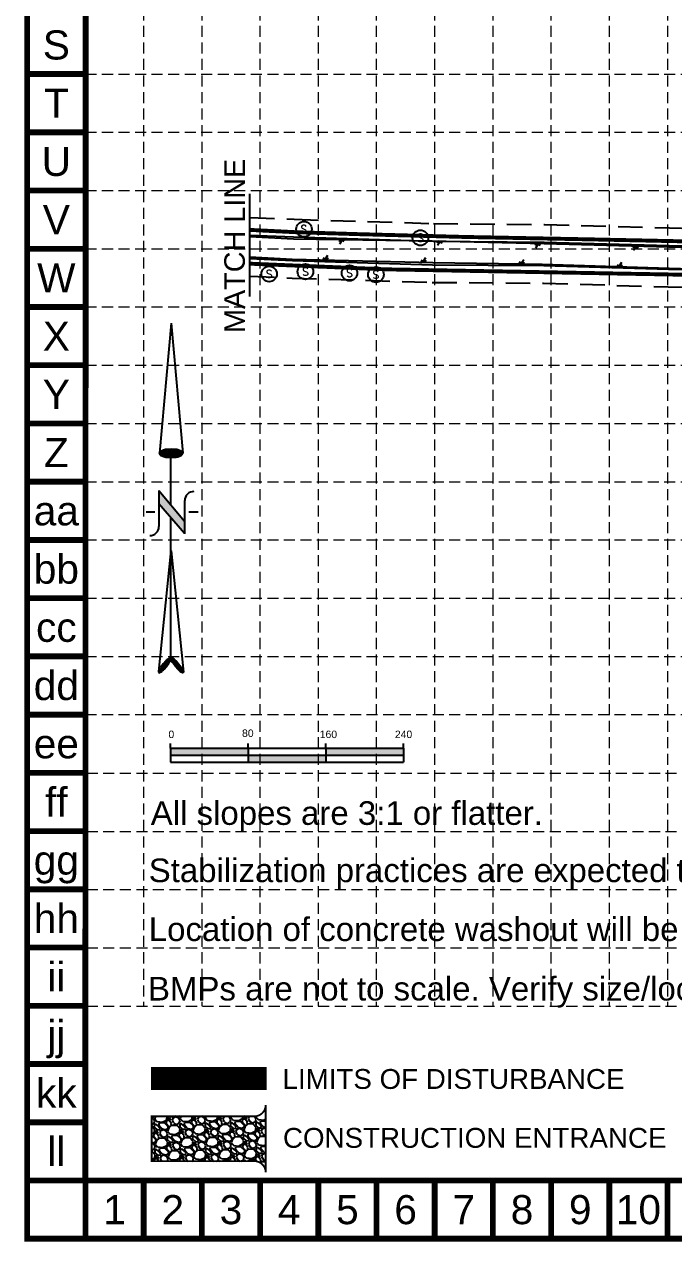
# Model space of a CAD drawing. Header units: feet. Extents: x 3367 to 7175, y 7285 to 9667.
# Drawn here: x 3367 to 4030, y 7285 to 8526 of the extents above; entities that cross this region are included whole.
import ezdxf
from ezdxf.enums import TextEntityAlignment as Align

# ---------------------------------------------------------------- set-up
doc = ezdxf.new("R2010")
doc.units = ezdxf.units.FT
doc.header["$MEASUREMENT"] = 0
doc.linetypes.add('DASHED2', pattern=[0.375, 0.25, -0.125])
doc.linetypes.add('HIDDEN', pattern=[0.375, 0.25, -0.125])
for name, color, linetype in [('BASE', 7, 'Continuous'), ('EX-DRIVE', 8, 'Continuous'), ('EX-EOA', 7, 'Continuous'), ('EX-ROW', 8, 'Continuous'), ('EX-SS-MH', 8, 'Continuous'), ('GRID', 254, 'HIDDEN'), ('LEGEND', 7, 'Continuous'), ('LIMITS OF DISTURBANCE', 1, 'HIDDEN'), ('NARROW', 7, 'Continuous'), ('PRO-PAV', 6, 'Continuous')]:
    doc.layers.add(name, color=color, linetype=linetype)
doc.styles.add("L200'", font='ARIAL.TTF', dxfattribs={"height": 0.001968503937008})
doc.styles.add('SIMPLEX', font='simplex.shx', dxfattribs={"height": 4})
doc.styles.get("Standard").update_dxf_attribs({"font": 'ARIAL.TTF'})

# ---------------------------------------------------------------- blocks, each defined once
blk = doc.blocks.new('A1')
at = {"layer": 'EX-EOA', "color": 8}
for p, q in [((-1.798913186947175, 0.06254075333708897), (-0.3307214988549276, 2.412947774899294)), ((0, 0), (2.936383376185404, 4.700814043126229)), ((1.798913186947175, -0.06254075333708897), (3.267104875039422, 2.287866268226935))]:
    blk.add_line(p, q, dxfattribs=at)
blk = doc.blocks.new('a2')
at = {"layer": 'EX-EOA', "color": 8}
for p, q in [((-1.79798654942897, 0.08511385361089197), (-3.295562378656086, -2.246680870566706)), ((0, 0), (-2.995151658456507, -4.663589448357015)), ((1.797986549428515, -0.08511385360725399), (0.3004107202009436, -2.416908577786671))]:
    blk.add_line(p, q, dxfattribs=at)
blk = doc.blocks.new('North Arrow')
at = {"layer": 'NARROW'}
for p, q in [((32.43254981860446, 3.058265073213988), (32.43254981860446, 4.631385762768332)), ((28.76667448424996, -2.091662794246076), (34.01874137947743, 2.319861484284047)), ((36.17825519122562, 2.333068732823449), (30.46489879658111, 2.333068732823449)), ((36.15693846157228, 2.319861484284047), (31.03953994826952, -2.091662794246076)), ((39.10239171702415, 0.006637234364461619), (59.96415737125062, 2.108618273159664)), ((0, 0), (22.36344290151465, 2.002084736559482)), ((0, 0), (22.3340256442134, -2.022002755547874)), ((21.65859055236069, -0.04755806894536363), (21.65587945617517, -0.04755806894536363)), ((31.2002493849468, -0.04755806894536363), (21.65859055236069, -0.04755806894536363)), ((57.4539157862273, -0.04755806894536363), (33.41071549255503, -0.04755806894536363)), ((59.8310793026576, -2.141789640390925), (39.04486644576536, -0.007715046158409677)), ((57.69334596529006, -0.02703537367779063), (57.76929195033517, -0.01344045038422337)), ((57.76514189648879, -0.05039075473177945), (57.69334596529006, -0.02703537367779063)), ((28.76667448424996, -2.091662794246076), (34.95439482978327, -2.091662794246076)), ((32.43254981860446, -4.261561808689294), (32.43254981860446, -2.800806882678444))]:
    blk.add_line(p, q, dxfattribs=at)
for points in [[(57.45558378554506, -0.03134526075882604), (57.43996657389744, 0.0836624617477355, -0.06681784727068599), (57.67471216397553, 0.4712181194372533, -0.03073031192727785), (58.00862399094058, 0.8372912985578296), (58.52165351551321, 1.292257312707079), (59.07299621394941, 1.699951556056476, -0.03073031192742202), (59.50028108291463, 1.950818694931513, -0.06681784727061153), (59.92804734067704, 2.100220530974184), (60.03732810972451, 2.061125939999329)], [(60.03732810972451, 2.061125939999329), (60.05294532137214, 1.946118217492767, -0.06681784727066456), (59.81819973129404, 1.558562559803249, -0.03073031192683177), (59.43379851860755, 1.137137013811298), (58.97125837981093, 0.7375233665334235), (58.41991568137473, 0.3298291232385964, -0.03073031192764033), (57.99263081235495, 0.07896198436355917, -0.03669233332525137), (57.76236303227506, -0.01733721801429056)], [(57.45558378554506, -0.03527464659782709), (57.43996657389744, -0.150282369049819, 0.06681784727068599), (57.67471216397553, -0.5378380267393368, 0.03073031192727785), (58.00862399094058, -0.903911205859913), (58.52165351551321, -1.358877220063732), (59.07299621394941, -1.766571463358559, 0.03073031192742202), (59.50028108291463, -2.017438602233597, 0.06681784727061153), (59.92804734067704, -2.166840438276267), (60.03732810972451, -2.127745847301412)], [(60.03732810972451, -2.127745847301412), (60.05294532137214, -2.012738124794851, 0.06681784727066456), (59.81819973129404, -1.625182467105333, 0.03073031192683177), (59.43379851860755, -1.203756921113381), (58.97125837981093, -0.804143273835507), (58.41991568137473, -0.3964490305406798, 0.03073031192764033), (57.99263081235495, -0.1455818916656426, 0.03669233332525137), (57.76236303227506, -0.04928268934236257)]]:
    blk.add_lwpolyline(points, format="xyb", dxfattribs=at)
blk.add_lwpolyline([(22.36469003275943, -2.029144276148145), (22.58571216360451, -1.926685835660464, 0.09157658552841703), (22.86600292222374, -1.437143250313966, 0.04830551554414139), (23.03449076013294, -0.7510674610057322), (23.07365352004581, -0.007926344824227272), (23.0138871940153, 0.8191116749912908, 0.04830551554426889), (22.86600292222374, 1.421290560665511, 0.0915765855283463), (22.58571216360451, 1.91083314601201), (22.36469003275943, 2.01329158649969), (22.14366790191434, 1.91083314601201, 0.09157658552851158), (21.86337714329511, 1.421290560665511, 0.04830551554418233), (21.71549287155813, 0.8191116749912908), (21.65572654552761, -0.007926344824227272), (21.71549287155813, -0.8349643646397453, 0.04830551554422624), (21.86337714329511, -1.437143250313966, 0.09157658552816902), (22.14366790191434, -1.926685835660464)], format="xyb", close=True, dxfattribs=at)
for centre, start, end in [((30.46491631666868, 3.862994872579293), 178.8769027564139, 270), ((34.95439482978327, -3.621588933947351), 358.8769027564139, 90)]:
    blk.add_arc(centre, 1.529926139739004, start, end, dxfattribs=at)
for points in [[(31.04573626156707, -2.092600781761575), (36.15173163068903, 2.358604768796795), (28.74698772917327, -2.064361571265181), (34.01267678058502, 2.358604768796795)], [(59.93129858887187, 1.730497569169529), (59.69471535579942, 2.039618144699489), (60.05287608364597, 1.941637962281675), (59.93129858887187, 2.103098262887215)], [(60.05287608364597, 1.941637962281675), (59.93129858887187, 2.103098262887215), (60.03644669248388, 2.064458190925507)], [(23.02743242273209, -0.7618279882990464), (21.67003612299595, -0.04525802260104683), (23.06525461068304, -0.04525802260104683), (21.71626324154204, 0.8195677980802429)], [(23.06525461068304, -0.04525802260104683), (21.71626324154204, 0.8195677980802429), (23.01902749208239, 0.7489697719211108), (21.85494459723486, 1.41965102062386)], [(23.01902749208239, 0.7489697719211108), (21.85494459723486, 1.41965102062386), (22.86773874044229, 1.437300527177285), (22.14491470462235, 1.910307302568981)], [(22.86773874044229, 1.437300527177285), (22.14491470462235, 1.910307302568981), (22.58617356370451, 1.910307302568981), (22.35503797086494, 2.002084736559482)], [(57.44388876337325, 0.08001449623407098), (57.69525844847522, -0.01106567331589758), (57.49810575425727, 0.2124947428819723), (57.77083364797363, -0.01106567331589758)], [(57.450460519849, -0.04004572727353661), (57.68868669199946, -0.016585683588346), (57.44388876337325, 0.08001449623407098), (57.69525844847522, -0.01106567331589758)], [(57.49810575425727, 0.2124947428819723), (57.77083364797363, -0.01106567331589758), (57.59996797960412, 0.3891350717640307), (57.940056377156, 0.06345446541672572)], [(57.59996797960412, 0.3891350717640307), (57.940056377156, 0.06345446541672572), (57.68211493557828, 0.4981552747267415), (58.06984856753843, 0.1324545938769006)], [(57.68211493557828, 0.4981552747267415), (58.06984856753843, 0.1324545938769006), (57.83819415180915, 0.663755583063903), (58.29493122679196, 0.2580348277115263)], [(57.83819415180915, 0.663755583063903), (58.29493122679196, 0.2580348277115263), (58.02877508955135, 0.8569559427633067), (58.51837094691291, 0.405695102581376)], [(58.02877508955135, 0.8569559427633067), (58.51837094691291, 0.405695102581376), (58.26042950528063, 1.069476338470849), (58.73031009321494, 0.5657754006460891)], [(58.26042950528063, 1.069476338470849), (58.73031009321494, 0.5657754006460891), (58.51837094691291, 1.297176762400341), (59.04904028220699, 0.8114158579883224)], [(58.51837094691291, 1.297176762400341), (59.04904028220699, 0.8114158579883224), (58.69580837170361, 1.422756996180397), (59.26097942850902, 0.9949561996836565)], [(59.26426530671961, 0.9963362022790534), (58.69416543257103, 1.419996991044172), (59.44663154890804, 1.149516487475921), (59.00303798687673, 1.64907741756906)], [(59.44663154890804, 1.149516487475921), (59.00303798687673, 1.64907741756906), (59.61749721722299, 1.335816834307479), (59.27576588053853, 1.822957741314895)], [(59.61749721722299, 1.335816834307479), (59.27576588053853, 1.822957741314895), (59.80972109409777, 1.551097235151246), (59.4926338442383, 1.954057985367399)], [(59.80972109409777, 1.551097235151246), (59.4926338442383, 1.954057985367399), (59.93129858887187, 1.730497569169529), (59.69471535579942, 2.039618144699489)], [(22.86773874044229, -1.439569039612252), (21.72466817219174, -0.8747848301754857), (23.02743242273209, -0.7618279882990464), (21.67003612299595, -0.04525802260104683)], [(22.5777686330548, -1.930225321557373), (21.86334952788457, -1.446628842222708), (22.86773874044229, -1.439569039612252), (21.72466817219174, -0.8747848301754857)], [(22.36344290151465, -2.014942952937417), (22.14491470462235, -1.930225321557373), (22.5777686330548, -1.930225321557373), (21.86334952788457, -1.446628842222708)], [(57.4373170068975, -0.1421659174229717), (57.68868669199946, -0.02210569386079442), (57.450460519849, -0.04004572727353661), (57.68868669199946, -0.016585683588346)], [(57.45703227632475, -0.1932260124704044), (57.69525844847522, -0.02762570418781252), (57.4373170068975, -0.1421659174229717), (57.68868669199946, -0.02210569386079442)], [(57.52603571929285, -0.3257062591183058), (57.76426189149788, -0.05108574781843345), (57.45703227632475, -0.1932260124704044), (57.69525844847522, -0.02762570418781252)], [(57.63446970111545, -0.4802665469105705), (57.90062583830149, -0.1021458429204358), (57.52603571929285, -0.3257062591183058), (57.76426189149788, -0.05108574781843345)], [(57.78397716092513, -0.6624268860650773), (58.09120677609826, -0.2001260253382497), (57.63446970111545, -0.4802665469105705), (57.90062583830149, -0.1021458429204358)], [(57.97455809866733, -0.8735672791772231), (58.33600470472447, -0.3477863002626691), (57.78397716092513, -0.6624268860650773), (58.09120677609826, -0.2001260253382497)], [(58.24071423585337, -1.113687726247008), (58.61366141578401, -0.5423666625029), (57.97455809866733, -0.8735672791772231), (58.33600470472447, -0.3477863002626691)], [(58.61366141578401, -1.433848322321865), (58.92746278743289, -0.771447089027788), (58.24071423585337, -1.113687726247008), (58.61366141578401, -0.5423666625029)], [(58.91431927448139, -1.64498871543401), (59.20019068109468, -1.004667523229728), (58.61366141578401, -1.433848322321865), (58.92746278743289, -0.771447089027788)], [(59.11804372517508, -1.794028992899257), (59.56985198281473, -1.35518817585762), (58.91760515269198, -1.651888728247286), (59.20019068109468, -1.011567536097573)], [(59.34805520177179, -1.927889242142555), (59.81300697236293, -1.62152867174882), (59.11804372517508, -1.794028992899257), (59.56985198281473, -1.35518817585762)], [(59.53699320043597, -1.324828119304584), (59.41377276652929, -1.18406785724801), (59.20840537670301, -1.014327541233797)], [(59.58299549571166, -2.052089473381784), (59.92801271066128, -1.787128980031412), (59.34805520177179, -1.927889242142555), (59.81300697236293, -1.62152867174882)], [(59.78343406819477, -2.12522960951901), (60.04630432717022, -2.007929391147627), (59.58299549571166, -2.052089473381784), (59.92801271066128, -1.787128980031412)], [(59.92308389326354, -2.166629686616943), (60.03808963156189, -2.132129622386856), (59.78343406819477, -2.12522960951901), (60.04630432717022, -2.007929391147627)]]:
    blk.add_solid(points, dxfattribs=at)
blk = doc.blocks.new('A$C0CA6349E')
h = blk.add_hatch(color=7)
h.paths.add_polyline_path([(82.23822948128044, 7.207218796017212), (82.23822948128044, 14.41444002866251), (2.241429481281443, 14.41444002866251), (2.241429481281443, 7.207218796018423)])
h.paths.add_polyline_path([(82.23822948128041, 7.20721879601721), (82.23822948128043, -2.436636691527383e-06), (162.2350294812794, -2.436636691527383e-06), (162.2350294812794, 7.207218796015997)])
h.paths.add_polyline_path([(162.2350294812794, 14.41444002866251), (162.2350294812794, 7.207218796015998), (242.2318294812785, 7.207218796014786), (242.2318294812785, 14.41444002866251)])
at = {"color": 7}
for p, q in [((2.241429481281443, 14.41444002866251), (2.241429481281443, 19.21424802866181)), ((2.241429481281443, 14.41444002866251), (82.23822948128043, 14.41444002866251)), ((2.241429481281443, 14.41444002866251), (2.241429481281443, -2.436636691527383e-06)), ((82.23822948128043, 14.41444002866251), (82.23822948128043, 19.21424802866181)), ((82.23822948128043, 14.41444002866251), (242.2318294812785, 14.41444002866251)), ((82.23822948128043, 14.41444002866251), (82.23822948128043, -2.436636691527383e-06)), ((162.2350294812794, 14.41444002866251), (162.2350294812794, 19.21424802866181)), ((162.2350294812794, 14.41444002866251), (162.2350294812794, -2.436636691527383e-06)), ((242.2318294812785, 14.41444002866251), (242.2318294812785, 19.21424802866181)), ((242.2318294812785, 14.41444002866251), (242.2318294812785, -2.436636691527383e-06)), ((2.241429481281443, 7.207218796018424), (242.2318294812785, 7.207218796014786)), ((2.241429481281443, -2.436636691527383e-06), (82.23822948128043, -2.436636691527383e-06)), ((82.23822948128043, -2.436636691527383e-06), (242.2318294812785, -2.436636691527383e-06))]:
    blk.add_line(p, q, dxfattribs=at)
for s, p in [('0', (0.1193302897734156, 24.93808510561473)), ('80', (75.94450509231808, 26.10880676911609)), ('160', (156.0123777423488, 24.93808510561473)), ('240', (233.4415406212977, 24.93812696194971))]:
    blk.add_text(s, height=7.679692799999902, dxfattribs=at).set_placement(p)

msp = doc.modelspace()

# ---------------------------------------------------------------- hatches: boundary and pattern name
at = {"layer": 'LEGEND'}
h = msp.add_hatch(dxfattribs=at)
h.set_pattern_fill('GRAVEL', color=55, scale=18.2986394976007, angle=-43.93425516442545, style=0)
h.set_pattern_definition([(184.0785448355745, (-22080.05643449547, -3702.125863829506), (-219.6858445276711, -17.02816523419616), [2.461825763449206, -243.7211897488194]), (141.0354448355745, (-22082.51203007843, -3702.300958340998), (170.8262955160319, -139.1768999191107), [4.224570303532081, -418.2323319591995]), (88.57614483557452, (-22085.79678275123, -3699.644384808002), (-7.883162747239417, -271.9145883049234), [2.978798926535425, -294.9014596997969]), (223.3394448355745, (-22094.11006197648, -3697.987249615937), (267.1012826954145, 250.8541992056396), [3.847069370696576, -380.8597945044031]), (248.8994448355745, (-22096.90803719808, -3700.627566231253), (86.46652883265611, 221.6112334354507), [3.772356025627871, -373.4637588990652]), (313.3394448355745, (-22098.2661120953, -3704.146989676987), (-250.8541992056395, 267.1012826954145), [3.847069370696576, -380.8597945044031]), (353.7599448355745, (-22095.62579547996, -3706.944964898625), (-298.2696003747254, 33.27553147572716), [5.087552440878426, -503.6672890768953]), (28.32104483557454, (-22090.56838936502, -3707.497949008133), (371.5589075163551, 201.0318476041316), [4.803173284446213, -475.5143198479306]), (77.49534483557453, (-22086.3401403399, -3705.219265073094), (59.63017380372195, 272.8772830663779), [3.860098002018844, -382.1501230685735]), (131.3021448355745, (-22085.50435285323, -3701.450731073128), (132.2566137608236, -152.8355152694783), [4.40689794748617, -215.9379079336249]), (178.4631448355746, (-22088.41303306448, -3698.140094961804), (-297.7882956943015, 7.401801941031618), [5.699074674248746, -564.2088136193344]), (94.87984483557395, (-22081.19128227697, -3710.688253608931), (-16.06554596825404, 167.9384377854911), [1.945163677234447, -192.5720274849876]), (127.5349448355745, (-22081.35675026766, -3708.750132176117), (145.9152135750231, -191.4055955314938), [3.700661956076271, -366.3664119862469]), (181.0657448355745, (-22083.61136790061, -3705.81556852635), (-12.69619466143616, -13.17752085234575), [2.587811896390166, -23.29036196343]), (159.2643448355745, (-22083.0102511869, -3703.345533162135), (91.27997861478767, -37.12589923071019), [1.393587786858274, -137.9646968357027]), (247.8671448355745, (-22084.3135630831, -3702.852125314103), (24.91106006883875, 52.22874351764738), [1.970818369810089, -96.57037460028681]), (347.0295448355745, (-22085.05608148537, -3704.677724620879), (64.92493725913121, -11.73348081237728), [3.200962708675792, -103.497525867138]), (117.6308448355745, (-22081.93679680325, -3705.396176720993), (13.65886881638584, -38.56988271591904), [2.314613208690998, -55.55077190450246]), (332.4552448355745, (-22091.95652281237, -3695.488334689189), (169.8636763556786, -87.42948098035494), [3.242518918974844, -321.010196417287]), (26.4119448355745, (-22089.08153542404, -3696.987811274998), (-192.368129643279, -94.16801007215557), [2.720294046352818, -269.3085433311045]), (249.2643448355745, (-22079.39755865673, -3702.760673366116), (37.1258992307102, 91.27997861478765), [2.787157275077047, -136.5711273474838]), (299.6762448355745, (-22080.38437435282, -3705.367297158522), (-93.68671707508216, 166.4943894948249), [3.242518918974842, -321.0101964172869]), (295.5097448355746, (-22099.82816106659, -3703.658395089462), (-40.49527754434239, 89.83595787366089), [3.126871517350007, -153.2167775447083]), (250.8408448355745, (-22098.48152982659, -3706.480436613125), (73.77066055653559, 208.4335841079224), [2.619962605987471, -259.3766822641891]), (22.86714483557454, (-22091.96197422159, -3716.065152048013), (89.83600125641786, 40.49518203270396), [2.787157275077051, -136.571127347484]), (333.4197448355745, (-22089.39385651256, -3714.982071143573), (-222.0924378062695, 112.3405105070754), [3.067419237622302, -303.6736810858305]), (25.50974483557453, (-22098.41895744115, -3709.844018589074), (-89.8359578736609, -40.49527754434233), [1.563435758675004, -154.7802133033834]), (57.37564483557452, (-22092.75262522808, -3715.30338060402), (37.60728690857378, 65.4062376809293), [0.9330476279826594, -92.37206284443371]), (122.0295448355745, (-22092.2495908592, -3714.517542858013), (26.83639145001882, -51.2660703052518), [3.772356025627866, -71.67485598012695]), (142.0747448355744, (-22094.25028467747, -3711.319428872794), (144.4713465305626, -113.7843963829055), [3.495955076016613, -346.0990584623784]), (259.7558448355745, (-22086.1987386513, -3705.863701130524), (12.2148414905369, 39.0512353974471), [2.639066385622967, -63.33761155359069]), (309.2229448355745, (-22086.66808019725, -3708.460698402108), (198.6252937979871, -242.1903733403613), [4.607487633658833, -456.1404888907264]), (17.01114483557456, (-22083.75458672559, -3712.030071588495), (-141.5834074675897, -41.45785921393222), [1.883954728114972, -186.5120670425671]), (46.06574483557452, (-22081.95305372093, -3711.478904615455), (-0.4813260419637478, 25.87370750719023), [1.097918369856042, -17.20072112774466]), (76.3221448355745, (-22094.132949291, -3710.670179554851), (-36.16336658922812, -143.0273477964306), [2.54212019356468, -251.6707043030413]), (4.078544835574532, (-22093.5318325773, -3708.200144190645), (219.6858445276711, 17.0281652341962), [4.923651526898412, -241.2593639853701]), (316.0657448355745, (-22088.62064141135, -3707.849955167592), (25.87370750719024, 0.481326041963751), [4.757646269376182, -13.54099322822452]), (281.3705448355745, (-22085.19448704996, -3711.150964758092), (-42.9016476561357, 219.2045653122573), [2.893271085523637, -286.433617883166]), (210.1203448355744, (-22084.62406703521, -3713.987446063025), (-63.96227985423103, -40.01387944016984), [2.664318508129658, -130.5517898847482]), (163.7117448355745, (-22086.92863440876, -3715.324450782138), (-377.3347687200011, 109.4523013006177), [4.337966972498683, -429.4594439243097]), (131.4918448355745, (-22091.092493912, -3714.107777573545), (-158.6116006995057, 178.2279348791996), [4.589280487358757, -454.3382741852506])])
edge = h.paths.add_edge_path()
edge.add_line((3613.36742704964, 7355.458474601408), (3613.36742704964, 7424.085700841565))
edge.add_arc((3601.929558308236, 7424.085700841546), 11.43786874140415, -89.96094406197261, 9.57243173616007e-11, ccw=False)
edge.add_line((3601.937354984744, 7412.647834757463), (3497.116298706747, 7412.638340420363))
edge.add_line((3497.116298706747, 7412.638340420363), (3497.116298706747, 7366.852569949237))
edge.add_line((3497.116298706747, 7366.852569949237), (3601.921761631784, 7366.896340685444))
edge.add_arc((3601.929558308279, 7355.458474601402), 11.43786874136189, 2.7284841053187847e-11, 90.0390559379614, ccw=False)

# ---------------------------------------------------------------- linework, layer by layer
at = {"layer": 'BASE', "const_width": 5.940000000000225}
for points in [[(3370.089398579349, 7287.740192107319), (7171.689398579493, 7287.740192107319), (7171.689398579493, 9663.740192107409), (3370.089398579349, 9663.740192107409)], [(3429.359656699937, 7347.124636830805), (7112.455346680825, 7347.021628724266), (7112.378581418374, 9604.368609852492), (3430.108134398214, 9604.436990884251)]]:
    msp.add_lwpolyline(points, close=True, dxfattribs=at)
for points in [[(3429.489398579351, 8475.740192107363), (3370.089398579349, 8475.740192107363)], [(3429.489398579351, 8416.340192107362), (3370.089398579349, 8416.340192107362)], [(3429.489398579351, 8356.940192107359), (3370.089398579349, 8356.940192107359)], [(3429.489398579351, 8297.540192107357), (3370.089398579349, 8297.540192107357)], [(3429.489398579351, 8238.140192107354), (3370.089398579349, 8238.140192107354)], [(3429.489398579351, 8178.740192107352), (3370.089398579349, 8178.740192107352)], [(3429.489398579351, 8119.34019210735), (3370.089398579349, 8119.34019210735)], [(3429.489398579351, 8059.940192107348), (3370.089398579349, 8059.940192107348)], [(3429.489398579351, 8000.540192107345), (3370.089398579349, 8000.540192107345)], [(3429.489398579351, 7941.140192107343), (3370.089398579349, 7941.140192107343)], [(3429.489398579351, 7881.740192107341), (3370.089398579349, 7881.740192107341)], [(3429.489398579351, 7822.340192107339), (3370.089398579349, 7822.340192107339)], [(3429.489398579351, 7762.940192107337), (3370.089398579349, 7762.940192107337)], [(3429.489398579351, 7703.540192107334), (3370.089398579349, 7703.540192107334)], [(3429.489398579351, 7644.140192107332), (3370.089398579349, 7644.140192107332)], [(3429.489398579351, 7584.74019210733), (3370.089398579349, 7584.74019210733)], [(3429.489398579351, 7525.340192107327), (3370.089398579349, 7525.340192107327)], [(3429.489398579351, 7465.940192107325), (3370.089398579349, 7465.940192107325)], [(3429.489398579351, 7406.540192107323), (3370.089398579349, 7406.540192107323)], [(3429.489398579351, 7347.140192107321), (3370.089398579349, 7347.140192107321)], [(3429.489398579351, 7287.740192107319), (3429.489398579351, 7347.140192107321)], [(3488.889398579353, 7287.740192107319), (3488.889398579353, 7347.140192107321)], [(3548.289398579356, 7287.740192107319), (3548.289398579356, 7347.140192107321)], [(3607.689398579358, 7287.740192107319), (3607.689398579358, 7347.140192107321)], [(3667.08939857936, 7287.740192107319), (3667.08939857936, 7347.140192107321)], [(3726.489398579362, 7287.740192107319), (3726.489398579362, 7347.140192107321)], [(3785.889398579365, 7287.740192107319), (3785.889398579365, 7347.140192107321)], [(3845.289398579367, 7287.740192107319), (3845.289398579367, 7347.140192107321)], [(3904.689398579369, 7287.740192107319), (3904.689398579369, 7347.140192107321)], [(3964.089398579371, 7287.740192107319), (3964.089398579371, 7347.140192107321)], [(4023.489398579374, 7287.740192107319), (4023.489398579374, 7347.140192107321)]]:
    msp.add_lwpolyline(points, dxfattribs=at)
at = {"layer": 'EX-DRIVE', "color": 7}
msp.add_line((3597.316006176174, 8248.901235409081), (3597.316006176174, 8353.732801102102), dxfattribs=at)
at = {"layer": 'EX-DRIVE', "color": 253}
for points in [[(3597.39727842994, 8310.01963894735), (3641.881651332265, 8307.670065072232), (3783.310351332265, 8305.552365072232), (3897.715151332265, 8302.748765072232), (4024.715751332265, 8299.484465072232), (4160.382551332265, 8296.832565072233), (4277.080151332265, 8293.380265072232), (4400.258351332265, 8288.161265072233), (4504.598651332265, 8281.482865072232), (4612.669251332265, 8273.840065072232), (4712.924351332265, 8269.701565072233)], [(3597.39727842994, 8289.369411264894), (3640.550751332265, 8287.076865072233), (3783.949051332265, 8283.623965072233), (3895.666251332265, 8281.682965072232), (4025.053151332265, 8277.605165072233), (4162.863151332265, 8273.506865072233), (4276.500751332265, 8271.648165072233), (4398.099551332265, 8262.113265072232), (4504.064751332266, 8256.964265072233), (4612.506151332265, 8251.776665072233), (4713.955051332265, 8247.625265072233), (4812.850451332266, 8243.509865072232), (4947.714951332266, 8237.041665072233), (5045.169751332265, 8232.453565072232), (5202.532451332265, 8225.759365072232), (5305.730851332266, 8221.161265072233), (5472.592051332265, 8210.514265072232), (5563.583751332266, 8205.986365072233), (5667.430151332264, 8200.438865072232), (5779.391151332266, 8193.403065072232)]]:
    msp.add_lwpolyline(points, dxfattribs=at)
at = {"layer": 'EX-ROW', "linetype": 'DASHED2', "ltscale": 100}
for points in [[(3597.397278429941, 8329.533262930649), (3642.471051340062, 8327.611338607869), (3784.602400419116, 8323.290000506217), (3897.983600479409, 8322.304051819021), (4025.456611970408, 8318.771977615463), (4162.452817311818, 8316.336008420598), (4278.194890601814, 8310.708526818444), (4401.458153375315, 8305.369703660666), (4505.697097977199, 8298.783506786775), (4614.238697681245, 8293.68024917055), (4715.062796238289, 8288.43592023245), (4814.63726123971, 8284.749113845755), (4948.999955126932, 8277.977181181086), (5047.877056645024, 8274.102087324014), (5203.407244994636, 8266.954923855756), (5309.081046044406, 8262.357890137902), (5474.581152502462, 8251.229444015209), (5566.09852554206, 8247.11649438454), (5670.822678244074, 8241.019198442405), (5782.723691572175, 8233.479952273588)], [(3597.39727842994, 8269.478743824147), (3640.281251324467, 8267.650191536595), (3783.429702245414, 8263.29792963825), (3896.89170218512, 8262.311278325444), (4024.092290694121, 8258.786752529002), (4160.462085352712, 8256.361921723868), (4275.439812062717, 8250.77160332602), (4398.267949289216, 8245.4516264838), (4502.396204687332, 8238.87242335769), (4611.271404983285, 8233.753480973915), (4712.394306426241, 8228.493609912015), (4812.017041424822, 8224.80501629871), (4946.314947537599, 8218.036348963378), (5045.325046019509, 8214.156042820452), (5200.726257669898, 8207.01480628871), (5305.764056620124, 8202.445440006564), (5471.22115016207, 8191.319886129257), (5563.007777122473, 8187.194835759925), (5667.062224420453, 8181.136531702061), (5779.249811092353, 8173.577977870875)]]:
    msp.add_lwpolyline(points, dxfattribs=at)
at = {"layer": 'EX-SS-MH', "color": 7, "linetype": 'Continuous'}
for centre in [(3652.488351332265, 8317.521565072233), (3771.293951332265, 8308.690965072232), (3653.941751332265, 8274.179965072233), (3616.957551332265, 8271.820965072233), (3698.879951332266, 8272.734765072233), (3725.905851332265, 8271.137165072232)]:
    msp.add_circle(centre, 7.922824290267863, dxfattribs=at)
at = {"layer": 'GRID', "color": 252, "linetype": 'HIDDEN', "lineweight": 0, "ltscale": 45}
for p, q in [((3488.690799764684, 9604.90413568226), (3488.690799764684, 7525.077843513585)), ((3548.090799764687, 9604.90413568226), (3548.090799764687, 7525.077843513585)), ((3607.490799764689, 9604.90413568226), (3607.490799764689, 7525.077843513585)), ((3666.890799764691, 9604.90413568226), (3666.890799764691, 7525.077843513585)), ((3726.290799764693, 9604.90413568226), (3726.290799764693, 7525.077843513585)), ((3785.690799764696, 9604.90413568226), (3785.690799764696, 7525.077843513585)), ((3845.090799764698, 9604.90413568226), (3845.090799764698, 7525.077843513585)), ((3904.490799764701, 9604.90413568226), (3904.4907997647, 7525.077843513585)), ((3963.890799764703, 9604.90413568226), (3963.890799764703, 7525.077843513585)), ((4023.290799764705, 9604.90413568226), (4023.290799764705, 7525.077843513585)), ((3429.489398579351, 8475.740192107363), (7112.289398579491, 8475.740192107363)), ((3429.489398579351, 8416.340192107362), (7112.289398579491, 8416.340192107362)), ((3429.489398579351, 8356.940192107359), (7112.289398579491, 8356.940192107359)), ((3429.489398579351, 8297.540192107357), (7112.289398579491, 8297.540192107357)), ((3429.489398579351, 8238.140192107354), (7112.289398579491, 8238.140192107354)), ((3429.489398579351, 8178.740192107352), (7112.289398579491, 8178.740192107352)), ((3429.489398579351, 8119.34019210735), (7112.289398579491, 8119.34019210735)), ((3429.489398579351, 8059.940192107348), (7112.289398579491, 8059.940192107348)), ((3429.489398579351, 8000.540192107345), (7112.289398579491, 8000.540192107345)), ((3429.489398579351, 7941.140192107343), (7112.289398579491, 7941.140192107343)), ((3429.489398579351, 7881.740192107341), (7112.289398579491, 7881.740192107341)), ((3429.489398579351, 7822.340192107339), (7112.289398579491, 7822.340192107339)), ((3430.821208628741, 7762.677843513595), (7113.621208628882, 7762.677843513595)), ((3430.821208628741, 7703.277843513592), (7113.621208628882, 7703.277843513592)), ((3430.821208628741, 7643.87784351359), (7113.621208628882, 7643.87784351359)), ((3430.821208628741, 7584.477843513588), (7113.621208628882, 7584.477843513588)), ((3430.821208628741, 7525.077843513585), (7113.621208628882, 7525.077843513585))]:
    msp.add_line(p, q, dxfattribs=at)
at = {"layer": 'LEGEND', "color": 1, "linetype": 'HIDDEN', "ltscale": 120, "const_width": 23.52240000000089}
msp.add_lwpolyline([(3496.244628922675, 7451.135910757616), (3614.275123022945, 7451.135910757616)], dxfattribs=at)
at = {"layer": 'LEGEND', "color": 55, "const_width": 1.82986394976007}
msp.add_lwpolyline([(3613.36742704964, 7355.458474601408), (3613.36742704964, 7424.085700841565, -0.4140139244211871), (3601.937354984744, 7412.647834757463), (3497.116298706747, 7412.638340420363), (3497.116298706747, 7366.852569949237), (3601.921761631784, 7366.896340685444, -0.4144132285109485)], format="xyb", close=True, dxfattribs=at)
at = {"layer": 'LIMITS OF DISTURBANCE', "ltscale": 100, "const_width": 4}
for points in [[(3597.640318738475, 8316.762155036566), (3597.640318738475, 8316.762155036566), (3597.640318738475, 8316.762155036566), (3645.055685595155, 8314.382272287374), (3709.135901505211, 8312.399067103532), (3815.511653024983, 8309.613351813237), (3942.030117363418, 8307.176689950087), (4072.220651458712, 8304.42508322282), (4141.973830542487, 8302.52694397328), (4142.915270506292, 8321.349459969271), (4211.390778592857, 8318.827663680731), (4212.662767202444, 8298.906710406944), (4342.084896966753, 8294.293607163512), (4433.65789013774, 8290.179918121063), (4551.53635339512, 8282.36129486379), (4726.824567820335, 8275.84717574502), (5061.384979267375, 8260.810984209635), (5383.485023419064, 8243.935966709014), (5588.412155893468, 8231.885575769404), (5737.397706777392, 8222.0455521302)], [(5730.207961893193, 8188.94599984504), (5279.810346346971, 8217.714906143658), (5017.690155705863, 8228.5575251948), (4513.392598863113, 8251.732284701175), (4214.782713569719, 8267.965654836375), (4214.994728995665, 8249.528195750729), (4144.600410274401, 8251.338849047439), (4144.079085858841, 8269.16267362365), (3736.820667240598, 8276.527315103256), (3597.580619019744, 8282.309858054883), (3597.580619019744, 8282.309858054883)]]:
    msp.add_lwpolyline(points, dxfattribs=at)
at = {"layer": 'PRO-PAV', "color": 7}
for points in [[(3597.39727842994, 8311.516907198698), (3641.814111335384, 8309.622994486486), (3784.250590967005, 8305.292379245826), (3897.656030991122, 8304.306219770948), (4025.047315587522, 8300.776410089526), (4161.855597724087, 8298.343782411579), (4277.368367040085, 8292.727449770717), (4400.501092149485, 8287.394280507608), (4504.706829990238, 8280.81018175805), (4613.348509871857, 8275.70221871156), (4714.262249294676, 8270.453227136319), (4813.851195295243, 8266.76588458164), (4948.194452850132, 8259.994931515774), (5047.111453457366, 8256.118273972945), (5202.602948797212, 8248.972888585642), (5308.08594921712, 8244.384155098502), (5473.573151800345, 8233.256576649423), (5565.171301016182, 8229.139996797156), (5669.694542096991, 8223.054398420301), (5781.681527428229, 8215.509359952774)], [(3597.39727842994, 8287.495099556098), (3640.938191329146, 8285.638535657978), (3783.781511697524, 8281.29555089864), (3897.219271673408, 8280.309110373517), (4024.501587077008, 8276.78232005494), (4161.059304940444, 8274.354147732887), (4276.266335624446, 8268.752680373747), (4399.225010515045, 8263.427049636859), (4503.386472674293, 8256.845748386415), (4612.161592792673, 8251.731511432905), (4713.194853369855, 8246.476303008147), (4812.803107369289, 8242.788245562824), (4947.120449814398, 8236.01859862869), (5046.090649207164, 8232.139856171521), (5201.53055386732, 8224.996841558823), (5306.759153447409, 8220.419175045965), (5472.229150864188, 8209.292753495043), (5563.935001648349, 8205.171333347309), (5668.190360567538, 8199.101331724165), (5780.2919752363, 8191.54857019169)]]:
    msp.add_lwpolyline(points, dxfattribs=at)

# ---------------------------------------------------------------- block references
at = {"layer": 'BASE', "xscale": 5.940000000000509, "yscale": 5.940000000000509, "zscale": 5.940000000000225, "rotation": 270}
msp.add_blockref('North Arrow', (3516.926079608201, 8221.772366508989), dxfattribs=at)
at = {"layer": 'EX-DRIVE'}
for name, p, rotation in [('a2', (3691.829773809181, 8306.92216072913), 359.1421387220331), ('a2', (3791.816965074891, 8305.343902295417), 358.596192615236), ('a2', (3891.786951477039, 8302.89404132912), 358.596192615236), ('a2', (3991.754113589524, 8300.331678975817), 358.527649141838), ('A1', (3673.774600803642, 8286.276865143087), 358.6206365417534), ('A1', (3773.745623284795, 8283.869654293829), 358.6206365417534), ('A1', (3873.729116075709, 8282.064105841362), 359.0046302641428), ('A1', (3973.687066713151, 8279.224035451381), 358.194844926582)]:
    msp.add_blockref(name, p, dxfattribs=dict(at, rotation=rotation))
at = {"layer": 'NARROW', "ltscale": 500, "xscale": 0.9902930400000969, "yscale": 0.9902930400000969, "zscale": 0.9902930400000375}
msp.add_blockref('A$C0CA6349E', (3514.071559451387, 7773.740412500809), dxfattribs=at)

# ---------------------------------------------------------------- texts
at = {"layer": 'BASE'}
for s, p in [('S', (3399.78939857935, 8505.440192107366)), ('T', (3399.78939857935, 8446.040192107363)), ('U', (3399.78939857935, 8386.640192107361)), ('V', (3399.78939857935, 8327.240192107358)), ('W', (3399.78939857935, 8267.840192107356)), ('X', (3399.78939857935, 8208.440192107353)), ('Y', (3399.78939857935, 8149.040192107352)), ('Z', (3399.78939857935, 8089.640192107349)), ('aa', (3399.78939857935, 8030.240192107347)), ('bb', (3399.78939857935, 7970.840192107345)), ('cc', (3399.78939857935, 7911.440192107342)), ('dd', (3399.78939857935, 7852.04019210734)), ('ee', (3399.78939857935, 7792.640192107337)), ('ff', (3399.78939857935, 7733.240192107335)), ('gg', (3399.78939857935, 7673.840192107333)), ('hh', (3399.78939857935, 7614.440192107331)), ('ii', (3399.78939857935, 7555.040192107329)), ('jj', (3399.78939857935, 7495.640192107327)), ('kk', (3399.78939857935, 7436.240192107324)), ('ll', (3399.78939857935, 7376.840192107322)), ('1', (3459.189398579352, 7317.440192107319)), ('2', (3518.589398579355, 7317.440192107319)), ('3', (3577.989398579357, 7317.440192107319)), ('4', (3637.389398579359, 7317.440192107319)), ('5', (3696.789398579361, 7317.440192107319)), ('6', (3756.189398579364, 7317.440192107319)), ('7', (3815.589398579366, 7317.440192107319)), ('8', (3874.989398579368, 7317.440192107319)), ('9', (3934.38939857937, 7317.440192107319)), ('10', (3993.789398579373, 7317.440192107319))]:
    msp.add_text(s, height=29.70000000000113, dxfattribs=at).set_placement(p, align=Align.MIDDLE_CENTER)
at = {"layer": 'BASE', "color": 7, "style": "L200'"}
for s, p in [('All slopes are 3:1 or flatter.', (3496.128164023125, 7709.898760497742)), ('Stabilization practices are expected to be used at all disturbed areas.', (3494.068191675934, 7651.477672978718)), ('Location of concrete washout will be determined in the field and will be reflected on this Site Map.', (3494.101947025298, 7591.408309055097)), ('BMPs are not to scale. Verify size/location/quantity in the field prior to installation.', (3493.317292451666, 7530.747782172331))]:
    msp.add_text(s, height=24.08933228581475, dxfattribs=at).set_placement(p)
at = {"layer": 'EX-DRIVE', "color": 7, "insert": (3571.15638096109, 8211.63945194073), "char_height": 21, "width": 196.1018185071647, "attachment_point": 1, "rotation": 90}
msp.add_mtext('MATCH LINE', dxfattribs=at)
at = {"layer": 'EX-SS-MH', "color": 7, "style": 'SIMPLEX'}
for p in [(3652.488351332265, 8317.521565072233), (3771.293951332265, 8308.690965072232), (3616.957551332265, 8271.820965072233), (3653.941751332265, 8274.179965072233), (3698.879951332266, 8272.734765072233), (3725.905851332265, 8271.137165072232)]:
    msp.add_text('S', height=8, dxfattribs=at).set_placement(p, align=Align.MIDDLE)
at = {"layer": 'LEGEND', "style": "L200'"}
for s, p in [('LIMITS OF DISTURBANCE', (3630.617776443682, 7440.583953423083)), ('CONSTRUCTION ENTRANCE', (3631.034465771705, 7380.502787384499))]:
    msp.add_text(s, height=20.25486011827315, dxfattribs=at).set_placement(p)

doc.saveas('drawing.dxf')
